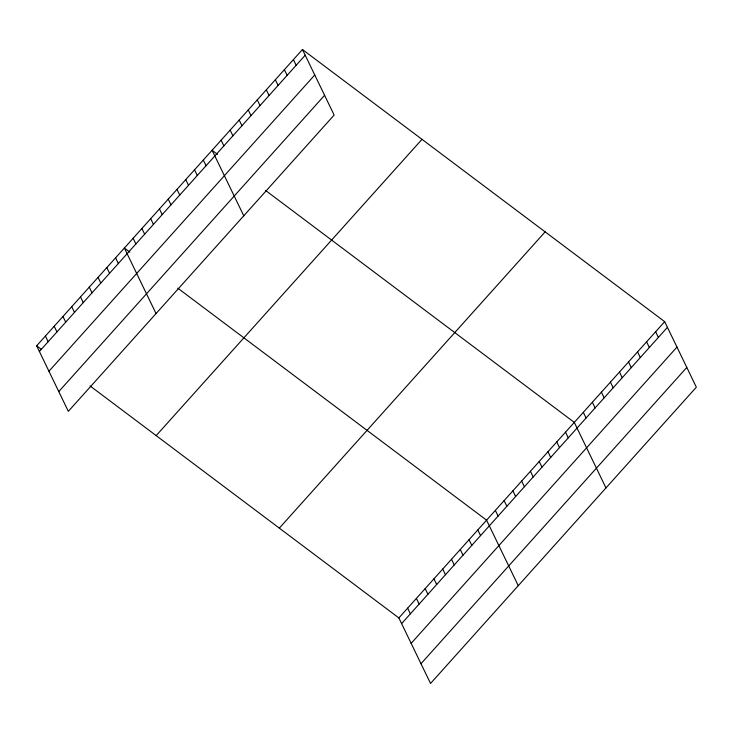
<?xml version="1.0" encoding="UTF-8"?>
<svg xmlns="http://www.w3.org/2000/svg" width="733" height="733" viewBox="0 0 733 733"><rect width="100%" height="100%" fill="white"/><g stroke="black" fill="none" stroke-linecap="round" stroke-linejoin="round"><path stroke-width="1.1" d="M302.463 49.532L334.138 115.063L68.325 411.341L36.65 345.811L302.463 49.532L664.675 321.659L696.35 387.189L430.537 683.468L398.862 617.937L90.077 385.952M39.399 351.501L305.212 55.213M48.946 371.246L314.759 74.968M58.777 391.596L324.591 95.308M156.175 435.613L421.997 139.334M279.328 528.136L545.141 231.857M398.862 617.937L664.675 321.659M401.602 623.618L667.424 327.339M411.149 643.372L676.971 347.094M420.989 663.722L686.803 367.435M217.518 154.351L212.084 150.265L243.768 215.795M265.511 190.406L574.296 422.391L605.971 487.921M129.805 252.125L124.372 248.038L156.047 313.568M177.798 288.179L486.575 520.164L518.258 585.694M36.65 345.811L41.176 349.22M655.632 331.728L658.381 337.418M646.598 341.807L649.346 347.488M637.563 351.877L640.303 357.567M628.52 361.955L631.269 367.636M619.486 372.025L622.235 377.706M610.442 382.104L613.191 387.784M601.408 392.173L604.157 397.854M592.374 402.243L595.123 407.933M583.331 412.322L586.079 418.002M565.528 432.168L568.267 437.858M556.75 441.953L559.499 447.634M547.982 451.73L550.73 457.41M539.213 461.506L541.953 467.187M530.435 471.282L533.184 476.963M521.667 481.059L524.416 486.739M512.889 490.835L515.638 496.516M293.429 59.611L296.178 65.292M504.121 500.612L506.87 506.292M284.386 69.681L287.134 75.362M495.352 510.388L498.092 516.069M275.351 79.75L278.1 85.44M266.317 89.829L269.057 95.51M477.806 529.941L480.555 535.631M257.274 99.899L260.023 105.579M469.038 539.726L471.777 545.407M248.24 109.977L250.988 115.658M460.26 549.503L463.009 555.183M239.196 120.047L241.945 125.728M451.491 559.279L454.24 564.96M442.714 569.055L445.462 574.736M230.162 130.126L232.911 135.807M433.945 578.832L436.694 584.513M221.128 140.195L223.877 145.876M425.177 588.608L427.925 594.289M416.399 598.385L419.148 604.065M203.316 160.051L206.065 165.731M407.63 608.161L410.379 613.842M194.547 169.827L197.287 175.508M185.77 179.603L188.518 185.284M177.001 189.38L179.75 195.06M168.233 199.156L170.972 204.837M159.455 208.932L162.204 214.613M150.686 218.709L153.435 224.39M141.909 228.485L144.658 234.166M133.14 238.262L135.889 243.942M115.594 257.814L118.343 263.504M106.826 267.6L109.574 273.281M98.057 277.376L100.797 283.057M89.279 287.153L92.028 292.834M80.511 296.929L83.26 302.61M71.733 306.706L74.482 312.386M62.965 316.482L65.713 322.163M54.196 326.258L56.945 331.939M45.419 336.035L48.167 341.715"/></g></svg>
